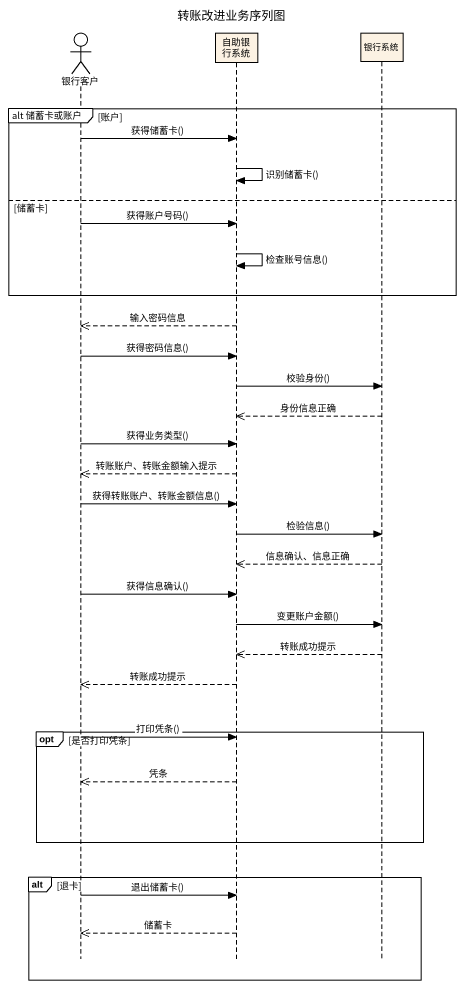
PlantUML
@startuml
title 转账改进业务序列图
hide footbox
actor 银行客户
participant 自助银行系统
participant 银行系统

group alt 储蓄卡或账户 [账户]
  银行客户 -> 自助银行系统 : 获得储蓄卡()
  自助银行系统 -> 自助银行系统 : 识别储蓄卡()
else 储蓄卡
  银行客户 -> 自助银行系统 : 获得账户号码()
  自助银行系统 -> 自助银行系统 : 检查账号信息()
end
自助银行系统 -->> 银行客户 : 输入密码信息
银行客户 -> 自助银行系统 : 获得密码信息()
自助银行系统 -> 银行系统 : 校验身份()
银行系统 -->> 自助银行系统 : 身份信息正确
银行客户 -> 自助银行系统 : 获得业务类型()
自助银行系统 -->> 银行客户 : 转账账户、转账金额输入提示
银行客户 -> 自助银行系统 : 获得转账账户、转账金额信息()
自助银行系统 -> 银行系统 : 检验信息()
银行系统 -->> 自助银行系统 : 信息确认、信息正确
银行客户 -> 自助银行系统 : 获得信息确认()
自助银行系统 -> 银行系统 : 变更账户金额()
银行系统 -->> 自助银行系统 : 转账成功提示
自助银行系统 -->> 银行客户 : 转账成功提示
opt 是否打印凭条
  银行客户 -> 自助银行系统 : 打印凭条()
  自助银行系统 -->> 银行客户 : 凭条
end
alt 退卡
  银行客户 -> 自助银行系统 : 退出储蓄卡()
  自助银行系统 -->> 银行客户 : 储蓄卡
end
@enduml
